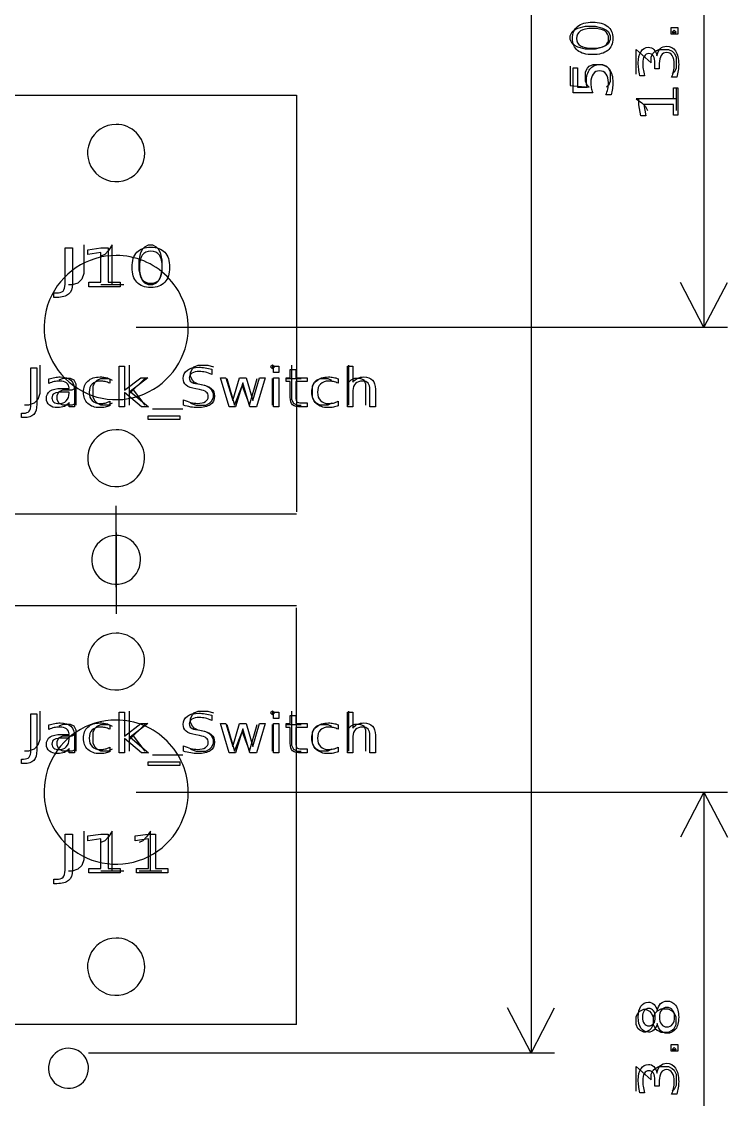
# Model space of a CAD drawing. Header units: millimetres. Extents: x 178 to 210, y 60 to 176.
# Drawn here: x 192.64 to 210.26, y 83.43 to 110.35 of the extents above; entities that cross this region are included whole.
import ezdxf

# ---------------------------------------------------------------- set-up
doc = ezdxf.new("R2010")
doc.units = ezdxf.units.MM
doc.layers.get('0').update_dxf_attribs({"linetype": 'CONTINUOUS'})

msp = doc.modelspace()

# ---------------------------------------------------------------- linework, layer by layer
at = {"color": 7}
for points in [[(205.359, 135.3907), (205.359, 84.5907)], [(209.677, 116.5072), (209.677, 102.7072)], [(208.8866, 110.0834), (208.9342, 110.131), (208.9818, 110.0834), (208.9342, 110.0358), (208.8866, 110.0834), (208.9818, 110.0834)], [(207.9818, 109.0358), (207.9818, 109.6548), (208.3628, 109.3215), (208.3628, 109.4643), (208.4104, 109.5596), (208.458, 109.6072), (208.5532, 109.6548), (208.7913, 109.6548), (208.8866, 109.6072), (208.9342, 109.5596), (208.9818, 109.4643), (208.9818, 109.1786), (208.9342, 109.0834), (208.8866, 109.0358)], [(208.56165, 109.30147), (208.56165, 109.16474), (208.45358, 109.16474), (208.45358, 109.30776)], [(208.503038, 109.49246), (208.50293, 109.49246)], [(206.3378, 109.2328), (206.3378, 108.7566), (206.814, 108.709), (206.7664, 108.7566), (206.7188, 108.8519), (206.7188, 109.09), (206.7664, 109.1852), (206.814, 109.2328), (206.9092, 109.2804), (207.1473, 109.2804), (207.2426, 109.2328), (207.2902, 109.1852), (207.3378, 109.09), (207.3378, 108.8519), (207.2902, 108.7566), (207.2426, 108.709)], [(206.411018, 108.56721), (206.411018, 109.19036), (206.521692, 109.19036), (206.521692, 108.71259), (206.759967, 108.71259)], [(208.19642, 108.99741), (208.079239, 108.99741)], [(208.99773, 108.96201), (208.87078, 108.96201)], [(190.5, 108.5072), (199.5, 108.5072)], [(199.5, 108.5072), (199.5, 98.1072)], [(206.899374, 108.56721), (206.411018, 108.56721)], [(207.3603, 108.5177), (207.22814, 108.5177)], [(208.9818, 108.7024), (208.9818, 108.131)], [(208.9818, 108.4167), (207.9818, 108.4167), (208.1247, 108.3215), (208.2199, 108.2262), (208.2675, 108.131)], [(194.1905, 104.7724), (194.1905, 104.0581), (194.1429, 103.9152), (194.0476, 103.82), (193.9048, 103.7724), (193.8095, 103.7724)], [(194.9048, 103.7724), (194.9048, 104.7724), (194.8095, 104.6295), (194.7143, 104.5343), (194.619, 104.4867)], [(193.72422, 103.79492), (193.72428, 104.69918)], [(193.72428, 104.69918), (193.90783, 104.69918), (193.90783, 103.79491)], [(195.1905, 103.7724), (194.619, 103.7724)], [(209.677, 102.7072), (209.0906, 103.8337)], [(209.677, 102.7072), (210.2634, 103.8337)], [(193.51529, 103.46031), (193.44529, 103.46031), (193.44529, 103.57099), (193.50249, 103.57099)], [(210.2634, 102.7072), (195.5, 102.7072)], [(193.0952, 101.7724), (193.0952, 101.0581), (193.0476, 100.9152), (192.9524, 100.82), (192.8095, 100.7724), (192.7143, 100.7724)], [(195.3333, 100.7724), (195.3333, 101.7724)], [(196.8571, 100.82), (197, 100.7724), (197.2381, 100.7724), (197.3333, 100.82), (197.381, 100.8676), (197.4286, 100.9629), (197.4286, 101.0581), (197.381, 101.1533), (197.3333, 101.201), (197.2381, 101.2486), (197.0476, 101.2962), (196.9524, 101.3438), (196.9048, 101.3914), (196.8571, 101.4867), (196.8571, 101.5819), (196.9048, 101.6771), (196.9524, 101.7248), (197.0476, 101.7724), (197.2857, 101.7724), (197.4286, 101.7248)], [(198.9048, 101.7724), (198.8571, 101.7248), (198.9048, 101.6771), (198.9524, 101.7248), (198.9048, 101.7724), (198.9048, 101.6771)], [(199.381, 101.7724), (199.381, 100.9152), (199.4286, 100.82), (199.5238, 100.7724), (199.619, 100.7724)], [(200.8095, 100.7724), (200.8095, 101.7724)], [(192.86864, 101.69918), (193.01857, 101.69918), (193.01857, 100.79491)], [(192.86866, 100.79492), (192.86864, 101.69918)], [(197.38894, 101.6673), (197.38894, 101.53905)], [(199.34705, 100.9674), (199.34705, 101.36322), (199.24684, 101.36322), (199.24684, 101.45632), (199.34705, 101.45632), (199.34705, 101.66335), (199.48431, 101.66342)], [(199.48431, 101.66342), (199.48431, 101.45639), (199.76563, 101.45639), (199.76563, 101.36329), (199.48431, 101.36329), (199.48431, 100.96747)], [(200.91319, 101.13931), (200.91319, 100.72721), (200.77588, 100.72721), (200.77588, 101.74021), (200.91319, 101.74021), (200.91319, 101.34308)], [(193.31992, 101.31255), (193.31992, 101.42323)], [(194, 100.7724), (194, 101.2962), (193.9524, 101.3914), (193.8571, 101.439), (193.6667, 101.439), (193.5714, 101.3914)], [(194.9048, 100.82), (194.8095, 100.7724), (194.619, 100.7724), (194.5238, 100.82), (194.4762, 100.8676), (194.4286, 100.9629), (194.4286, 101.2486), (194.4762, 101.3438), (194.5238, 101.3914), (194.619, 101.439), (194.8095, 101.439), (194.9048, 101.3914)], [(194.8408, 101.42838), (194.8408, 101.3164)], [(195.7143, 101.439), (195.3333, 101.0581)], [(197.03783, 101.29946), (197.12843, 101.28316)], [(197.7619, 101.439), (197.9524, 100.7724), (198.1429, 101.2486), (198.3333, 100.7724), (198.5238, 101.439)], [(198.9048, 100.7724), (198.9048, 101.439)], [(199.2381, 101.439), (199.619, 101.439)], [(200.381, 100.82), (200.2857, 100.7724), (200.0952, 100.7724), (200, 100.82), (199.9524, 100.8676), (199.9048, 100.9629), (199.9048, 101.2486), (199.9524, 101.3438), (200, 101.3914), (200.0952, 101.439), (200.2857, 101.439), (200.381, 101.3914)], [(200.5435, 101.4284), (200.5435, 101.31642)], [(201.2381, 100.7724), (201.2381, 101.2962), (201.1905, 101.3914), (201.0952, 101.439), (200.9524, 101.439), (200.8571, 101.3914), (200.8095, 101.3438)], [(194, 100.82), (193.9048, 100.7724), (193.6667, 100.7724), (193.5714, 100.82), (193.5238, 100.9152), (193.5238, 101.0105), (193.5714, 101.1057), (193.6667, 101.1533), (193.9048, 101.1533), (194, 101.201)], [(193.6331, 101.18754), (193.8246, 101.18754), (193.8246, 101.19924)], [(193.82466, 101.06704), (193.82466, 101.09374), (193.68883, 101.09373)], [(193.96123, 101.14323), (193.96123, 100.7272), (193.82466, 100.7272), (193.82466, 100.83788)], [(193.96125, 101.14334), (193.96123, 101.14323)], [(195.4286, 101.1533), (195.7143, 100.7724)], [(197.08468, 101.15816), (196.99338, 101.17376)], [(201.47206, 101.16733), (201.47206, 100.7272), (201.33548, 100.7272), (201.33548, 101.16339)], [(194.8408, 100.8659), (194.8408, 100.75523)], [(195.9048, 100.6771), (196.6667, 100.6771)], [(196.68015, 100.77008), (196.68015, 100.90549)], [(199.62537, 100.82749), (199.76566, 100.82749), (199.76566, 100.7272), (199.62537, 100.7272)], [(200.5435, 100.86592), (200.5435, 100.75525)], [(192.69797, 100.46031), (192.64077, 100.46031), (192.64077, 100.57099), (192.68757, 100.57099)], [(195, 96.2272), (195, 98.2572)], [(190.5, 98.0572), (199.5, 98.0572)], [(195, 97.5872), (195, 95.5572)], [(199.5, 95.7572), (190.5, 95.7572)], [(199.5, 85.3072), (199.5, 95.7072)], [(193.0952, 93.1324), (193.0952, 92.4181), (193.0476, 92.2752), (192.9524, 92.18), (192.8095, 92.1324), (192.7143, 92.1324)], [(192.86864, 93.05918), (193.01857, 93.05918), (193.01857, 92.15491)], [(192.86866, 92.15492), (192.86864, 93.05918)], [(195.3333, 92.1324), (195.3333, 93.1324)], [(196.8571, 92.18), (197, 92.1324), (197.2381, 92.1324), (197.3333, 92.18), (197.381, 92.2276), (197.4286, 92.3229), (197.4286, 92.4181), (197.381, 92.5133), (197.3333, 92.561), (197.2381, 92.6086), (197.0476, 92.6562), (196.9524, 92.7038), (196.9048, 92.7514), (196.8571, 92.8467), (196.8571, 92.9419), (196.9048, 93.0371), (196.9524, 93.0848), (197.0476, 93.1324), (197.2857, 93.1324), (197.4286, 93.0848)], [(197.38894, 93.0273), (197.38894, 92.89905)], [(197.38897, 93.02711), (197.38894, 93.0273)], [(198.9048, 93.1324), (198.8571, 93.0848), (198.9048, 93.0371), (198.9524, 93.0848), (198.9048, 93.1324), (198.9048, 93.0371)], [(199.34705, 92.3274), (199.34705, 92.72322), (199.24684, 92.72322), (199.24684, 92.81632), (199.34705, 92.81632), (199.34705, 93.02335), (199.48431, 93.02342)], [(199.381, 93.1324), (199.381, 92.2752), (199.4286, 92.18), (199.5238, 92.1324), (199.619, 92.1324)], [(199.48431, 93.02342), (199.48431, 92.81639), (199.76563, 92.81639), (199.76563, 92.72329), (199.48431, 92.72329), (199.48431, 92.32747)], [(200.91319, 92.49931), (200.91319, 92.08721), (200.77588, 92.08721), (200.77588, 93.10021), (200.91319, 93.10021), (200.91319, 92.70308)], [(200.8095, 92.1324), (200.8095, 93.1324)], [(193.31992, 92.67254), (193.31992, 92.78322)], [(194, 92.1324), (194, 92.6562), (193.9524, 92.7514), (193.8571, 92.799), (193.6667, 92.799), (193.5714, 92.7514)], [(194.9048, 92.18), (194.8095, 92.1324), (194.619, 92.1324), (194.5238, 92.18), (194.4762, 92.2276), (194.4286, 92.3229), (194.4286, 92.6086), (194.4762, 92.7038), (194.5238, 92.7514), (194.619, 92.799), (194.8095, 92.799), (194.9048, 92.7514)], [(194.8408, 92.78838), (194.8408, 92.6764)], [(195.7143, 92.799), (195.3333, 92.4181)], [(197.03783, 92.65946), (197.12843, 92.64316)], [(197.7619, 92.799), (197.9524, 92.1324), (198.1429, 92.6086), (198.3333, 92.1324), (198.5238, 92.799)], [(198.9048, 92.1324), (198.9048, 92.799)], [(199.2381, 92.799), (199.619, 92.799)], [(200.381, 92.18), (200.2857, 92.1324), (200.0952, 92.1324), (200, 92.18), (199.9524, 92.2276), (199.9048, 92.3229), (199.9048, 92.6086), (199.9524, 92.7038), (200, 92.7514), (200.0952, 92.799), (200.2857, 92.799), (200.381, 92.7514)], [(200.5435, 92.7884), (200.5435, 92.67642)], [(201.2381, 92.1324), (201.2381, 92.6562), (201.1905, 92.7514), (201.0952, 92.799), (200.9524, 92.799), (200.8571, 92.7514), (200.8095, 92.7038)], [(194, 92.18), (193.9048, 92.1324), (193.6667, 92.1324), (193.5714, 92.18), (193.5238, 92.2752), (193.5238, 92.3705), (193.5714, 92.4657), (193.6667, 92.5133), (193.9048, 92.5133), (194, 92.561)], [(193.6331, 92.54754), (193.8246, 92.54754), (193.8246, 92.55924)], [(193.82466, 92.42704), (193.82466, 92.45374), (193.68883, 92.45373)], [(193.96123, 92.50323), (193.96123, 92.0872), (193.82466, 92.0872), (193.82466, 92.19788)], [(193.96125, 92.50333), (193.96123, 92.50323)], [(195.4286, 92.5133), (195.7143, 92.1324)], [(197.08468, 92.51807), (196.99338, 92.53367)], [(201.47206, 92.52733), (201.47206, 92.0872), (201.33548, 92.0872), (201.33548, 92.52339)], [(194.8408, 92.2259), (194.8408, 92.11523)], [(196.68015, 92.13008), (196.68015, 92.26549)], [(199.62537, 92.18749), (199.76566, 92.18749), (199.76566, 92.0872), (199.62537, 92.0872)], [(200.5435, 92.22592), (200.5435, 92.11525)], [(192.69797, 91.82031), (192.64077, 91.82031), (192.64077, 91.93099), (192.68757, 91.93099)], [(195.9048, 92.0371), (196.6667, 92.0371)], [(195.5, 91.1072), (210.2634, 91.1072)], [(209.677, 91.1072), (209.0906, 89.9807)], [(209.677, 91.1072), (209.677, 77.3072)], [(209.677, 91.1072), (210.2634, 89.9807)], [(193.72422, 89.15492), (193.72428, 90.05918)], [(193.72428, 90.05918), (193.90783, 90.05918), (193.90783, 89.15491)], [(194.1905, 90.1324), (194.1905, 89.4181), (194.1429, 89.2752), (194.0476, 89.18), (193.9048, 89.1324), (193.8095, 89.1324)], [(194.9048, 89.1324), (194.9048, 90.1324), (194.8095, 89.9895), (194.7143, 89.8943), (194.619, 89.8467)], [(195.8571, 89.1324), (195.8571, 90.1324), (195.7619, 89.9895), (195.6667, 89.8943), (195.5714, 89.8467)], [(195.1905, 89.1324), (194.619, 89.1324)], [(196.1429, 89.1324), (195.5714, 89.1324)], [(193.51529, 88.82031), (193.44529, 88.82031), (193.44529, 88.93099), (193.50249, 88.93099)], [(205.359, 84.5907), (204.7726, 85.7172)], [(205.359, 84.5907), (205.9454, 85.7172)], [(208.4104, 85.3024), (208.3628, 85.2072), (208.3152, 85.1596), (208.2199, 85.112), (208.1723, 85.112), (208.0771, 85.1596), (208.0294, 85.2072), (207.9818, 85.3024), (207.9818, 85.4929), (208.0294, 85.5882), (208.0771, 85.6358), (208.1723, 85.6834), (208.2199, 85.6834), (208.3152, 85.6358), (208.3628, 85.5882), (208.4104, 85.4929), (208.4104, 85.3024), (208.458, 85.2072), (208.5056, 85.1596), (208.6009, 85.112), (208.7913, 85.112), (208.8866, 85.1596), (208.9342, 85.2072), (208.9818, 85.3024), (208.9818, 85.4929), (208.9342, 85.5882), (208.8866, 85.6358), (208.7913, 85.6834), (208.6009, 85.6834), (208.5056, 85.6358), (208.458, 85.5882), (208.4104, 85.4929)], [(208.50943, 85.32764), (208.50943, 85.32776)], [(199.5, 85.3072), (190.5, 85.3072)], [(205.9454, 84.5907), (194.31, 84.5907)], [(208.8866, 84.6834), (208.9342, 84.731), (208.9818, 84.6834), (208.9342, 84.6358), (208.8866, 84.6834), (208.9818, 84.6834)], [(207.9818, 83.6358), (207.9818, 84.2548), (208.3628, 83.9215), (208.3628, 84.0643), (208.4104, 84.1596), (208.458, 84.2072), (208.5532, 84.2548), (208.7913, 84.2548), (208.8866, 84.2072), (208.9342, 84.1596), (208.9818, 84.0643), (208.9818, 83.7786), (208.9342, 83.6834), (208.8866, 83.6358)], [(208.50315, 84.09246), (208.50293, 84.09246)], [(208.56165, 83.90147), (208.56165, 83.76474), (208.45358, 83.76474), (208.45358, 83.90776)], [(208.19642, 83.59741), (208.07924, 83.59741)], [(208.99773, 83.56201), (208.87078, 83.56201)]]:
    msp.add_lwpolyline(points, dxfattribs=at)
for points in [[(206.3378, 109.8995), (206.3378, 109.9947), (206.3854, 110.09), (206.4331, 110.1376), (206.5283, 110.1852), (206.7188, 110.2328), (206.9569, 110.2328), (207.1473, 110.1852), (207.2426, 110.1376), (207.2902, 110.09), (207.3378, 109.9947), (207.3378, 109.8995), (207.2902, 109.8042), (207.2426, 109.7566), (207.1473, 109.709), (206.9569, 109.6614), (206.7188, 109.6614), (206.5283, 109.709), (206.4331, 109.7566), (206.3854, 109.8042)], [(208.86164, 110.03546), (208.86164, 110.20127), (209.027, 110.20127), (209.027, 110.03546)], [(206.393444, 109.92902)], [(206.497608, 109.92902)], [(208.91633, 108.01514), (208.91633, 108.27446), (208.17481, 108.27446), (208.22171, 107.99235), (208.101924, 107.99235), (208.055054, 108.27289), (208.055054, 108.43162), (208.916363, 108.43162), (208.916363, 108.69094), (209.027, 108.69094), (209.027, 108.01514)], [(195, 107.7822)], [(195.8095, 104.7724), (195.9048, 104.7724), (196, 104.7248), (196.0476, 104.6771), (196.0952, 104.5819), (196.1429, 104.3914), (196.1429, 104.1533), (196.0952, 103.9629), (196.0476, 103.8676), (196, 103.82), (195.9048, 103.7724), (195.8095, 103.7724), (195.7143, 103.82), (195.6667, 103.8676), (195.619, 103.9629), (195.5714, 104.1533), (195.5714, 104.3914), (195.619, 104.5819), (195.6667, 104.6771), (195.7143, 104.7248)], [(195.86592, 104.71676)], [(194.32125, 103.83788), (194.6211, 103.83788), (194.6211, 104.57939), (194.2949, 104.53249), (194.2949, 104.65228), (194.61928, 104.69918), (194.80283, 104.69918), (194.80283, 103.83788), (195.10268, 103.83788), (195.10268, 103.7272), (194.32125, 103.7272)], [(195, 104.5072)], [(195.86592, 104.6126)], [(195.07312, 101.74022), (195.21044, 101.74022), (195.21044, 101.14192), (195.61793, 101.45637), (195.79236, 101.45637), (195.35147, 101.11523), (195.81092, 100.72722), (195.63278, 100.72722), (195.21044, 101.08333), (195.21044, 100.7272), (195.07312, 100.7272)], [(197.38897, 101.6672)], [(198.92688, 101.74022), (199.06346, 101.74022), (199.06346, 101.58853), (198.92688, 101.58853)], [(194.8408, 101.42834)], [(197.60419, 101.45637), (197.74077, 101.45637), (197.91149, 100.88737), (198.08146, 101.45637), (198.24253, 101.45637), (198.41325, 100.88737), (198.58322, 101.45637), (198.7198, 101.45637), (198.50232, 100.72722), (198.34125, 100.72722), (198.16237, 101.32486), (197.98274, 100.72722), (197.82167, 100.72722)], [(198.92688, 101.45637), (199.06346, 101.45637), (199.06346, 100.7272), (198.92688, 100.7272)], [(200.5435, 101.42836)], [(201.47213, 101.16737)], [(196.59028, 100.50587), (196.59028, 100.41277), (195.80053, 100.41277), (195.80053, 100.50587)], [(195, 100.1572)], [(195, 97.5172)], [(195, 97.5172)], [(195, 95.0772)], [(195, 92.9072)], [(195.07312, 93.10022), (195.21044, 93.10022), (195.21044, 92.50193), (195.61793, 92.81637), (195.79236, 92.81637), (195.35147, 92.47523), (195.81092, 92.08722), (195.63278, 92.08722), (195.21044, 92.44333), (195.21044, 92.0872), (195.07312, 92.0872)], [(198.92688, 93.10022), (199.06346, 93.10022), (199.06346, 92.94853), (198.92688, 92.94853)], [(194.8408, 92.78834)], [(197.60419, 92.81637), (197.74077, 92.81637), (197.91149, 92.24737), (198.08146, 92.81637), (198.24253, 92.81637), (198.41325, 92.24737), (198.58322, 92.81637), (198.7198, 92.81637), (198.50232, 92.08722), (198.34125, 92.08722), (198.16237, 92.68486), (197.98274, 92.08722), (197.82167, 92.08722)], [(198.92688, 92.81637), (199.06346, 92.81637), (199.06346, 92.0872), (198.92688, 92.0872)], [(200.5435, 92.78836)], [(201.47213, 92.52737)], [(196.59028, 91.86587), (196.59028, 91.77277), (195.80053, 91.77277), (195.80053, 91.86587)], [(194.32125, 89.19788), (194.6211, 89.19788), (194.6211, 89.93939), (194.2949, 89.89249), (194.2949, 90.01228), (194.61928, 90.05918), (194.80283, 90.05918), (194.80283, 89.19788), (195.10268, 89.19788), (195.10268, 89.0872), (194.32125, 89.0872)], [(195.5052, 89.19788), (195.80505, 89.19788), (195.80505, 89.93939), (195.47885, 89.89249), (195.47885, 90.01228), (195.80323, 90.05918), (195.98677, 90.05918), (195.98677, 89.19788), (196.28662, 89.19788), (196.28662, 89.0872), (195.5052, 89.0872)], [(195, 87.4622)], [(208.56543, 85.48649)], [(208.30175, 85.26956)], [(208.86164, 84.63546), (208.86164, 84.80127), (209.027, 84.80127), (209.027, 84.63546)], [(193.81, 84.7097)]]:
    msp.add_lwpolyline(points, close=True, dxfattribs=at)
for points in [[(206.393444, 109.92902), (206.393444, 110.060513), (206.436629, 110.160837), (206.522998, 110.22999)], [(206.597866, 110.11369), (206.531027, 110.072823), (206.497608, 110.011267), (206.497608, 109.92902)], [(206.522998, 110.22999), (206.608933, 110.299663), (206.73393, 110.3345), (206.897989, 110.3345)], [(206.897989, 110.17579), (206.764312, 110.17579), (206.664271, 110.15509), (206.597866, 110.11369)], [(206.897989, 110.3345), (207.061612, 110.3345), (207.186611, 110.299663), (207.272984, 110.22999)], [(207.198114, 110.11369), (207.131274, 110.15509), (207.031232, 110.17579), (206.897989, 110.17579)], [(207.297714, 109.92902), (207.297714, 110.011267), (207.264514, 110.072823), (207.198114, 110.11369)], [(207.272984, 110.22999), (207.358917, 110.160837), (207.401884, 110.060513), (207.401884, 109.92902)], [(206.522998, 109.62727), (206.436629, 109.696943), (206.393444, 109.797527), (206.393444, 109.92902)], [(206.497608, 109.92902), (206.497608, 109.847293), (206.531027, 109.78574), (206.597866, 109.74436)], [(207.198114, 109.74436), (207.264514, 109.78576), (207.297714, 109.847313), (207.297714, 109.92902)], [(207.401884, 109.92902), (207.401884, 109.797527), (207.358917, 109.696943), (207.272984, 109.62727)], [(206.897989, 109.52354), (206.73393, 109.52354), (206.608933, 109.558117), (206.522998, 109.62727)], [(206.597866, 109.74436), (206.664273, 109.703493), (206.764314, 109.68306), (206.897989, 109.68306)], [(206.897989, 109.68306), (207.031232, 109.68306), (207.131274, 109.703493), (207.198114, 109.74436)], [(207.272984, 109.62727), (207.186611, 109.558117), (207.061612, 109.52354), (206.897989, 109.52354)], [(208.037569, 109.31567), (208.037569, 109.436157), (208.060356, 109.5315), (208.105929, 109.6017)], [(208.105929, 109.6017), (208.151069, 109.6719), (208.212265, 109.707), (208.289518, 109.707)], [(208.289518, 109.707), (208.343318, 109.707), (208.388891, 109.6884), (208.426238, 109.6512)], [(208.426238, 109.6512), (208.463105, 109.614), (208.488705, 109.561087), (208.503038, 109.49246)], [(208.50293, 109.49246), (208.516397, 109.568427), (208.544397, 109.627627), (208.58693, 109.67006)], [(208.58693, 109.67006), (208.629463, 109.712993), (208.68198, 109.73446), (208.74448, 109.73446)], [(208.74456, 109.57653), (208.687293, 109.57653), (208.64259, 109.552163), (208.61045, 109.50343)], [(208.74448, 109.73446), (208.840393, 109.73446), (208.91461, 109.694647), (208.96713, 109.61502)], [(208.88648, 109.49793), (208.853947, 109.55033), (208.80664, 109.57653), (208.74456, 109.57653)], [(208.96713, 109.61502), (209.019663, 109.535393), (209.04593, 109.422237), (209.04593, 109.27555)], [(208.047989, 109.16636), (208.041042, 109.219293), (208.037569, 109.269063), (208.037569, 109.31567)], [(208.18862, 109.48462), (208.161687, 109.442153), (208.14822, 109.38112), (208.14822, 109.30152)], [(208.14822, 109.30152), (208.14822, 109.258053), (208.15212, 109.21143), (208.15992, 109.16165)], [(208.3032, 109.54902), (208.253267, 109.54902), (208.215073, 109.527553), (208.18862, 109.48462)], [(208.41518, 109.48692), (208.389113, 109.52832), (208.351787, 109.54902), (208.3032, 109.54902)], [(208.45358, 109.30776), (208.45358, 109.385813), (208.44078, 109.445533), (208.41518, 109.48692)], [(208.61045, 109.50343), (208.577917, 109.45523), (208.56165, 109.38791), (208.56165, 109.30147)], [(208.93528, 109.27084), (208.93528, 109.370373), (208.919013, 109.44607), (208.88648, 109.49793)], [(206.740447, 108.85089), (206.740447, 108.981857), (206.770177, 109.085583), (206.829637, 109.16207)], [(206.829637, 109.16207), (206.889097, 109.238557), (206.969608, 109.2768), (207.07117, 109.2768)], [(206.910434, 109.0387), (206.870941, 108.985767), (206.851194, 108.913993), (206.851194, 108.82338)], [(207.07124, 109.1181), (207.003531, 109.1181), (206.949929, 109.091633), (206.910434, 109.0387)], [(207.07117, 109.2768), (207.175763, 109.2768), (207.25714, 109.23751), (207.3153, 109.15893)], [(207.23204, 109.0387), (207.192573, 109.091633), (207.138973, 109.1181), (207.07124, 109.1181)], [(207.29124, 108.82338), (207.29124, 108.914013), (207.271507, 108.985787), (207.23204, 109.0387)], [(207.3153, 109.15893), (207.373033, 109.080343), (207.4019, 108.969543), (207.4019, 108.82653)], [(208.079239, 108.99741), (208.065352, 109.057677), (208.054936, 109.113993), (208.047989, 109.16636)], [(208.15992, 109.16165), (208.16772, 109.111917), (208.179887, 109.05717), (208.19642, 108.99741)], [(208.87078, 108.96201), (208.892047, 109.00601), (208.908113, 109.054207), (208.91898, 109.1066)], [(208.91898, 109.1066), (208.929847, 109.159), (208.93528, 109.213747), (208.93528, 109.27084)], [(209.03353, 109.1231), (209.02573, 109.071233), (209.013797, 109.017537), (208.99773, 108.96201)], [(209.04593, 109.27555), (209.04593, 109.226283), (209.041797, 109.175467), (209.03353, 109.1231)], [(206.745647, 108.78169), (206.74218, 108.804757), (206.740447, 108.827823), (206.740447, 108.85089)], [(206.759967, 108.71259), (206.753434, 108.735657), (206.74866, 108.75869), (206.745647, 108.78169)], [(206.851194, 108.82338), (206.851194, 108.78098), (206.855101, 108.738547), (206.862914, 108.69608)], [(207.27564, 108.66386), (207.28604, 108.714127), (207.29124, 108.7673), (207.29124, 108.82338)], [(207.4019, 108.82653), (207.4019, 108.777263), (207.398433, 108.72697), (207.3915, 108.67565)], [(206.862914, 108.69608), (206.870727, 108.654147), (206.882881, 108.61119), (206.899374, 108.56721)], [(207.22814, 108.5177), (207.249407, 108.564833), (207.26524, 108.613553), (207.27564, 108.66386)], [(207.3915, 108.67565), (207.384567, 108.62485), (207.374167, 108.5722), (207.3603, 108.5177)], [(195, 107.7822), (194.710809, 107.7822), (194.450095, 107.607996), (194.339426, 107.340819)], [(195.505581, 107.572781), (195.371493, 107.70687), (195.18963, 107.7822), (195, 107.7822)], [(195.715, 107.0672), (195.715, 107.25683), (195.63967, 107.438693), (195.505581, 107.572781)], [(194.339426, 107.340819), (194.228758, 107.073641), (194.28993, 106.766107), (194.494419, 106.561619)], [(195.273619, 106.406626), (195.540796, 106.517295), (195.715, 106.778009), (195.715, 107.0672)], [(194.494419, 106.561619), (194.698907, 106.35713), (195.006441, 106.295958), (195.273619, 106.406626)], [(195.51701, 104.58721), (195.597577, 104.673577), (195.71388, 104.71676), (195.86592, 104.71676)], [(195.86592, 104.71676), (196.017967, 104.71676), (196.13397, 104.673577), (196.21393, 104.58721)], [(195, 104.5072), (194.271968, 104.5072), (193.615623, 104.068644), (193.337017, 103.39603)], [(196.272792, 103.979992), (195.935227, 104.317558), (195.47739, 104.5072), (195, 104.5072)], [(195.39707, 104.21222), (195.39707, 104.376273), (195.43705, 104.50127), (195.51701, 104.58721)], [(195.6524, 104.51234), (195.605133, 104.44594), (195.5815, 104.3459), (195.5815, 104.21222)], [(195.86592, 104.6126), (195.771427, 104.6126), (195.700253, 104.57918), (195.6524, 104.51234)], [(196.07945, 104.51234), (196.032183, 104.57918), (195.961007, 104.6126), (195.86592, 104.6126)], [(196.15125, 104.21222), (196.15125, 104.345893), (196.127317, 104.445933), (196.07945, 104.51234)], [(196.21393, 104.58721), (196.294497, 104.50127), (196.33478, 104.376273), (196.33478, 104.21222)], [(195.51701, 103.83722), (195.43705, 103.923593), (195.39707, 104.048593), (195.39707, 104.21222)], [(195.5815, 104.21222), (195.5815, 104.078973), (195.605133, 103.97893), (195.6524, 103.91209)], [(196.07945, 103.91209), (196.127317, 103.97893), (196.15125, 104.078973), (196.15125, 104.21222)], [(196.33478, 104.21222), (196.33478, 104.048593), (196.294497, 103.923593), (196.21393, 103.83722)], [(195.6524, 103.91209), (195.700267, 103.84569), (195.77144, 103.81249), (195.86592, 103.81249)], [(195.86592, 103.81249), (195.961027, 103.81249), (196.032203, 103.84569), (196.07945, 103.91209)], [(196.8, 102.7072), (196.8, 103.18459), (196.610358, 103.642427), (196.272792, 103.979992)], [(193.67422, 103.61979), (193.707553, 103.652323), (193.72422, 103.7107), (193.72422, 103.79492)], [(193.90783, 103.79491), (193.90783, 103.677723), (193.87663, 103.592657), (193.81423, 103.53971)], [(195.86592, 103.70832), (195.71388, 103.70832), (195.597577, 103.751287), (195.51701, 103.83722)], [(196.21393, 103.83722), (196.13397, 103.751287), (196.017967, 103.70832), (195.86592, 103.70832)], [(193.337017, 103.39603), (193.058411, 102.723416), (193.212411, 101.949204), (193.727208, 101.434408)], [(193.50249, 103.57099), (193.583663, 103.57099), (193.640907, 103.587257), (193.67422, 103.61979)], [(193.81423, 103.53971), (193.75243, 103.486777), (193.652783, 103.46031), (193.51529, 103.46031)], [(195.68883, 101.044217), (196.361444, 101.322823), (196.8, 101.979168), (196.8, 102.7072)], [(196.67567, 101.43938), (196.67567, 101.52532), (196.71006, 101.593027), (196.77884, 101.6425)], [(196.77884, 101.6425), (196.84812, 101.691967), (196.943377, 101.7167), (197.06461, 101.7167)], [(196.89238, 101.56835), (196.848313, 101.54055), (196.82628, 101.501053), (196.82628, 101.44986)], [(197.08165, 101.61005), (197.000003, 101.61005), (196.936913, 101.59615), (196.89238, 101.56835)], [(197.06461, 101.7167), (197.116543, 101.7167), (197.16949, 101.712567), (197.22345, 101.7043)], [(197.22787, 101.59245), (197.177403, 101.604183), (197.128663, 101.61005), (197.08165, 101.61005)], [(197.22345, 101.7043), (197.277383, 101.696033), (197.332557, 101.683667), (197.38897, 101.6672)], [(197.38894, 101.53905), (197.332007, 101.562917), (197.278317, 101.580717), (197.22787, 101.59245)], [(193.31992, 101.42323), (193.36992, 101.440163), (193.418413, 101.452763), (193.4654, 101.46103)], [(193.44981, 101.35745), (193.40481, 101.34745), (193.361513, 101.332483), (193.31992, 101.31255)], [(193.58861, 101.37245), (193.541143, 101.37245), (193.494877, 101.36745), (193.44981, 101.35745)], [(193.4654, 101.46103), (193.5124, 101.469697), (193.55817, 101.47403), (193.60271, 101.47403)], [(193.7623, 101.32685), (193.721233, 101.35725), (193.663337, 101.37245), (193.58861, 101.37245)], [(193.60271, 101.47403), (193.722957, 101.47403), (193.81277, 101.446697), (193.87215, 101.39203)], [(193.727208, 101.434408), (194.242004, 100.919611), (195.016216, 100.765611), (195.68883, 101.044217)], [(193.8246, 101.19924), (193.8246, 101.254373), (193.803833, 101.29691), (193.7623, 101.32685)], [(193.87215, 101.39203), (193.93155, 101.337363), (193.96125, 101.254467), (193.96125, 101.14334)], [(194.18316, 101.09113), (194.18316, 101.210057), (194.220273, 101.30359), (194.2945, 101.37173)], [(194.2945, 101.37173), (194.36922, 101.43987), (194.471403, 101.47394), (194.60105, 101.47394)], [(194.40064, 101.2982), (194.35164, 101.249133), (194.32714, 101.180123), (194.32714, 101.09117)], [(194.60699, 101.3724), (194.518417, 101.3724), (194.449633, 101.347667), (194.40064, 101.2982)], [(194.60105, 101.47394), (194.643117, 101.47394), (194.684187, 101.47004), (194.72426, 101.46224)], [(194.72426, 101.3581), (194.68566, 101.367633), (194.64657, 101.3724), (194.60699, 101.3724)], [(194.72426, 101.46224), (194.764327, 101.45484), (194.803173, 101.44354), (194.8408, 101.42834)], [(194.8408, 101.3164), (194.8022, 101.335067), (194.763353, 101.348967), (194.72426, 101.3581)], [(196.75067, 101.26556), (196.70067, 101.307227), (196.67567, 101.365167), (196.67567, 101.43938)], [(196.99338, 101.17376), (196.881547, 101.193293), (196.800643, 101.223893), (196.75067, 101.26556)], [(196.82628, 101.44986), (196.82628, 101.406927), (196.84088, 101.37436), (196.87008, 101.35216)], [(196.87008, 101.35216), (196.899747, 101.330427), (196.955663, 101.31286), (197.03783, 101.29946)], [(197.12843, 101.28316), (197.240263, 101.264493), (197.322653, 101.231493), (197.3756, 101.18416)], [(199.88587, 101.09115), (199.88587, 101.210077), (199.922983, 101.30361), (199.99721, 101.37175)], [(199.99721, 101.37175), (200.07193, 101.43989), (200.174113, 101.47396), (200.30376, 101.47396)], [(200.10335, 101.29822), (200.05435, 101.249153), (200.02985, 101.180143), (200.02985, 101.09119)], [(200.3097, 101.37242), (200.22112, 101.37242), (200.152337, 101.347687), (200.10335, 101.29822)], [(200.30376, 101.47396), (200.345827, 101.47396), (200.386897, 101.47006), (200.42697, 101.46226)], [(200.42697, 101.35812), (200.38837, 101.367653), (200.34928, 101.37242), (200.3097, 101.37242)], [(200.42697, 101.46226), (200.467037, 101.45486), (200.50588, 101.44356), (200.5435, 101.42836)], [(200.5435, 101.31642), (200.5049, 101.335087), (200.466057, 101.348987), (200.42697, 101.35812)], [(200.91319, 101.34308), (200.945857, 101.38688), (200.984207, 101.419647), (201.02824, 101.44138)], [(200.97699, 101.30793), (200.934457, 101.26673), (200.91319, 101.210523), (200.91319, 101.13931)], [(201.15142, 101.36973), (201.077687, 101.36973), (201.019543, 101.34913), (200.97699, 101.30793)], [(201.02824, 101.44138), (201.072773, 101.463113), (201.12399, 101.47398), (201.18189, 101.47398)], [(201.28948, 101.31833), (201.258813, 101.352597), (201.212793, 101.36973), (201.15142, 101.36973)], [(201.18189, 101.47398), (201.27739, 101.47398), (201.349637, 101.447947), (201.39863, 101.39588)], [(201.33548, 101.16339), (201.33548, 101.232397), (201.320147, 101.284043), (201.28948, 101.31833)], [(201.39863, 101.39588), (201.44763, 101.344213), (201.47213, 101.268043), (201.47213, 101.16737)], [(193.25903, 100.9395), (193.25903, 101.021527), (193.290197, 101.083373), (193.35253, 101.12504)], [(193.33403, 100.77088), (193.28403, 100.812947), (193.25903, 100.869153), (193.25903, 100.9395)], [(193.35253, 101.12504), (193.415397, 101.166707), (193.50892, 101.18754), (193.6331, 101.18754)], [(193.45947, 101.06053), (193.416937, 101.038397), (193.39567, 101.000637), (193.39567, 100.94725)], [(193.39567, 100.94725), (193.39567, 100.904717), (193.411503, 100.870863), (193.44317, 100.84569)], [(193.68883, 101.09373), (193.578477, 101.09373), (193.502023, 101.082663), (193.45947, 101.06053)], [(193.75566, 100.87889), (193.80166, 100.926223), (193.82466, 100.98894), (193.82466, 101.06704)], [(194.29376, 100.81184), (194.220027, 100.880853), (194.18316, 100.97395), (194.18316, 101.09113)], [(194.32714, 101.09117), (194.32714, 101.002197), (194.35164, 100.932973), (194.40064, 100.8835)], [(197.24872, 101.09756), (197.215587, 101.124493), (197.160907, 101.144693), (197.08468, 101.15816)], [(197.22942, 100.85929), (197.275953, 100.888823), (197.29922, 100.930923), (197.29922, 100.98559)], [(197.29922, 100.98559), (197.29922, 101.033323), (197.282387, 101.070647), (197.24872, 101.09756)], [(197.4558, 100.99536), (197.4558, 100.90118), (197.41968, 100.829787), (197.34744, 100.78118)], [(197.3756, 101.18416), (197.429067, 101.137293), (197.4558, 101.07436), (197.4558, 100.99536)], [(199.40715, 100.7786), (199.367083, 100.813333), (199.34705, 100.876267), (199.34705, 100.9674)], [(199.48431, 100.96747), (199.48431, 100.908003), (199.493477, 100.86981), (199.51181, 100.85289)], [(199.99647, 100.81186), (199.922737, 100.880873), (199.88587, 100.97397), (199.88587, 101.09115)], [(200.02985, 101.09119), (200.02985, 101.002217), (200.05435, 100.932993), (200.10335, 100.88352)], [(192.82786, 100.61979), (192.85506, 100.652323), (192.86866, 100.7107), (192.86866, 100.79492)], [(193.01857, 100.79491), (193.01857, 100.677723), (192.993103, 100.592657), (192.94217, 100.53971)], [(193.53741, 100.70838), (193.452297, 100.70838), (193.384503, 100.729213), (193.33403, 100.77088)], [(193.44317, 100.84569), (193.475303, 100.820957), (193.51885, 100.80859), (193.57381, 100.80859)], [(193.70812, 100.73958), (193.661587, 100.71878), (193.604683, 100.70838), (193.53741, 100.70838)], [(193.57381, 100.80859), (193.649517, 100.80859), (193.710133, 100.832023), (193.75566, 100.87889)], [(193.82466, 100.83788), (193.79346, 100.793613), (193.754613, 100.760847), (193.70812, 100.73958)], [(194.59214, 100.70833), (194.466947, 100.70833), (194.367487, 100.742833), (194.29376, 100.81184)], [(194.40064, 100.8835), (194.44964, 100.834433), (194.518423, 100.8099), (194.60699, 100.8099)], [(194.72204, 100.72003), (194.68144, 100.71223), (194.63814, 100.70833), (194.59214, 100.70833)], [(194.60699, 100.8099), (194.64659, 100.8099), (194.68568, 100.814467), (194.72426, 100.8236)], [(194.8408, 100.75523), (194.802667, 100.73963), (194.76308, 100.727897), (194.72204, 100.72003)], [(194.72426, 100.8236), (194.763327, 100.833133), (194.802173, 100.847233), (194.8408, 100.8659)], [(196.68015, 100.90549), (196.741017, 100.875557), (196.800647, 100.85299), (196.85904, 100.83779)], [(196.86349, 100.72388), (196.804623, 100.73428), (196.74351, 100.74968), (196.68015, 100.77008)], [(196.85904, 100.83779), (196.91744, 100.82259), (196.97484, 100.81499), (197.03124, 100.81499)], [(197.03124, 100.70828), (196.978773, 100.70828), (196.922857, 100.71348), (196.86349, 100.72388)], [(197.03124, 100.81499), (197.116847, 100.81499), (197.182907, 100.829757), (197.22942, 100.85929)], [(197.34744, 100.78118), (197.275687, 100.73258), (197.170287, 100.70828), (197.03124, 100.70828)], [(199.62537, 100.7272), (199.51997, 100.7272), (199.44723, 100.744333), (199.40715, 100.7786)], [(199.51181, 100.85289), (199.53061, 100.835957), (199.568463, 100.82749), (199.62537, 100.82749)], [(200.29485, 100.70835), (200.169657, 100.70835), (200.070197, 100.742853), (199.99647, 100.81186)], [(200.10335, 100.88352), (200.15235, 100.834453), (200.221133, 100.80992), (200.3097, 100.80992)], [(200.42474, 100.72005), (200.38414, 100.71225), (200.340843, 100.70835), (200.29485, 100.70835)], [(200.3097, 100.80992), (200.3493, 100.80992), (200.38839, 100.814487), (200.42697, 100.82362)], [(200.5435, 100.75525), (200.505433, 100.73965), (200.465847, 100.727917), (200.42474, 100.72005)], [(200.42697, 100.82362), (200.466037, 100.833153), (200.50488, 100.847253), (200.5435, 100.86592)], [(192.68757, 100.57099), (192.753903, 100.57099), (192.800667, 100.587257), (192.82786, 100.61979)], [(192.94217, 100.53971), (192.891703, 100.486777), (192.810303, 100.46031), (192.69797, 100.46031)], [(195, 100.1572), (194.712832, 100.1572), (194.45394, 99.984214), (194.344046, 99.718905)], [(195.502046, 99.949246), (195.368895, 100.082397), (195.188304, 100.1572), (195, 100.1572)], [(195.71, 99.4472), (195.71, 99.635504), (195.635197, 99.816095), (195.502046, 99.949246)], [(194.344046, 99.718905), (194.234151, 99.453596), (194.294896, 99.148213), (194.497954, 98.945154)], [(195.271705, 98.791246), (195.537014, 98.90114), (195.71, 99.160032), (195.71, 99.4472)], [(194.497954, 98.945154), (194.701013, 98.742096), (195.006396, 98.681351), (195.271705, 98.791246)], [(195, 97.5172), (194.753278, 97.5172), (194.53085, 97.368578), (194.436433, 97.140637)], [(195, 97.5172), (194.753278, 97.5172), (194.53085, 97.368578), (194.436433, 97.140637)], [(195.431335, 97.338535), (195.316938, 97.452932), (195.161782, 97.5172), (195, 97.5172)], [(195.431335, 97.338535), (195.316938, 97.452932), (195.161782, 97.5172), (195, 97.5172)], [(195.61, 96.9072), (195.61, 97.068982), (195.545732, 97.224138), (195.431335, 97.338535)], [(195.61, 96.9072), (195.61, 97.068982), (195.545732, 97.224138), (195.431335, 97.338535)], [(194.436433, 97.140637), (194.342017, 96.912696), (194.394206, 96.650324), (194.568665, 96.475865)], [(194.436433, 97.140637), (194.342017, 96.912696), (194.394206, 96.650324), (194.568665, 96.475865)], [(195.233437, 96.343633), (195.461378, 96.43805), (195.61, 96.660478), (195.61, 96.9072)], [(195.233437, 96.343633), (195.461378, 96.43805), (195.61, 96.660478), (195.61, 96.9072)], [(194.568665, 96.475865), (194.743124, 96.301406), (195.005496, 96.249217), (195.233437, 96.343633)], [(194.568665, 96.475865), (194.743124, 96.301406), (195.005496, 96.249217), (195.233437, 96.343633)], [(195, 95.0772), (194.712832, 95.0772), (194.45394, 94.904214), (194.344046, 94.638905)], [(195.502046, 94.869246), (195.368895, 95.002397), (195.188304, 95.0772), (195, 95.0772)], [(195.71, 94.3672), (195.71, 94.555504), (195.635197, 94.736095), (195.502046, 94.869246)], [(194.344046, 94.638905), (194.234151, 94.373596), (194.294896, 94.068213), (194.497954, 93.865154)], [(195.271705, 93.711246), (195.537014, 93.82114), (195.71, 94.080032), (195.71, 94.3672)], [(194.497954, 93.865154), (194.701013, 93.662096), (195.006396, 93.601351), (195.271705, 93.711246)], [(195, 92.9072), (194.271968, 92.9072), (193.615623, 92.468644), (193.337017, 91.79603)], [(196.272792, 92.379992), (195.935227, 92.717558), (195.47739, 92.9072), (195, 92.9072)], [(196.67567, 92.79929), (196.67567, 92.88523), (196.71006, 92.952937), (196.77884, 93.00241)], [(196.77884, 93.00241), (196.84812, 93.051877), (196.943377, 93.07661), (197.06461, 93.07661)], [(196.89238, 92.92835), (196.848313, 92.90055), (196.82628, 92.861053), (196.82628, 92.80986)], [(197.08165, 92.97005), (197.000003, 92.97005), (196.936913, 92.95615), (196.89238, 92.92835)], [(197.06461, 93.07661), (197.116543, 93.07661), (197.16949, 93.072477), (197.22345, 93.06421)], [(197.22787, 92.95245), (197.177403, 92.964183), (197.128663, 92.97005), (197.08165, 92.97005)], [(197.22345, 93.06421), (197.277383, 93.055943), (197.332557, 93.043577), (197.38897, 93.02711)], [(197.38894, 92.89905), (197.332007, 92.922917), (197.278317, 92.940717), (197.22787, 92.95245)], [(193.31992, 92.78322), (193.36992, 92.800153), (193.418413, 92.812753), (193.4654, 92.82102)], [(193.44981, 92.71744), (193.40481, 92.70744), (193.361513, 92.692473), (193.31992, 92.67254)], [(193.58861, 92.73244), (193.541143, 92.73244), (193.494877, 92.72744), (193.44981, 92.71744)], [(193.4654, 92.82102), (193.5124, 92.829687), (193.55817, 92.83402), (193.60271, 92.83402)], [(193.7623, 92.68684), (193.721233, 92.71724), (193.663337, 92.73244), (193.58861, 92.73244)], [(193.60271, 92.83402), (193.722957, 92.83402), (193.81277, 92.806687), (193.87215, 92.75202)], [(193.8246, 92.55924), (193.8246, 92.614373), (193.803833, 92.656907), (193.7623, 92.68684)], [(193.87215, 92.75202), (193.93155, 92.697353), (193.96125, 92.614457), (193.96125, 92.50333)], [(194.18316, 92.45114), (194.18316, 92.57006), (194.220273, 92.66359), (194.2945, 92.73173)], [(194.2945, 92.73173), (194.36922, 92.79987), (194.471403, 92.83394), (194.60105, 92.83394)], [(194.40064, 92.6582), (194.35164, 92.609133), (194.32714, 92.540127), (194.32714, 92.45118)], [(194.60699, 92.7324), (194.518417, 92.7324), (194.449633, 92.707667), (194.40064, 92.6582)], [(194.60105, 92.83394), (194.643117, 92.83394), (194.684187, 92.83004), (194.72426, 92.82224)], [(194.72426, 92.7181), (194.68566, 92.727633), (194.64657, 92.7324), (194.60699, 92.7324)], [(194.72426, 92.82224), (194.764327, 92.81484), (194.803173, 92.80354), (194.8408, 92.78834)], [(194.8408, 92.6764), (194.8022, 92.695067), (194.763353, 92.708967), (194.72426, 92.7181)], [(196.75067, 92.62547), (196.70067, 92.667137), (196.67567, 92.725077), (196.67567, 92.79929)], [(196.99338, 92.53367), (196.881547, 92.553203), (196.800643, 92.583803), (196.75067, 92.62547)], [(196.82628, 92.80986), (196.82628, 92.766927), (196.84088, 92.73436), (196.87008, 92.71216)], [(196.87008, 92.71216), (196.899747, 92.690427), (196.955663, 92.67286), (197.03783, 92.65946)], [(197.12843, 92.64316), (197.240263, 92.624493), (197.322653, 92.591493), (197.3756, 92.54416)], [(199.88587, 92.45116), (199.88587, 92.57008), (199.922983, 92.66361), (199.99721, 92.73175)], [(199.99721, 92.73175), (200.07193, 92.79989), (200.174113, 92.83396), (200.30376, 92.83396)], [(200.10335, 92.65822), (200.05435, 92.609153), (200.02985, 92.540147), (200.02985, 92.4512)], [(200.3097, 92.73242), (200.22112, 92.73242), (200.152337, 92.707687), (200.10335, 92.65822)], [(200.30376, 92.83396), (200.345827, 92.83396), (200.386897, 92.83006), (200.42697, 92.82226)], [(200.42697, 92.71812), (200.38837, 92.727653), (200.34928, 92.73242), (200.3097, 92.73242)], [(200.42697, 92.82226), (200.467037, 92.81486), (200.50588, 92.80356), (200.5435, 92.78836)], [(200.5435, 92.67642), (200.5049, 92.695087), (200.466057, 92.708987), (200.42697, 92.71812)], [(200.91319, 92.70308), (200.945857, 92.746947), (200.984207, 92.779713), (201.02824, 92.80138)], [(200.97699, 92.66793), (200.934457, 92.62673), (200.91319, 92.570523), (200.91319, 92.49931)], [(201.15142, 92.72973), (201.077687, 92.72973), (201.019543, 92.70913), (200.97699, 92.66793)], [(201.02824, 92.80138), (201.072773, 92.823113), (201.12399, 92.83398), (201.18189, 92.83398)], [(201.28948, 92.67833), (201.258813, 92.712597), (201.212793, 92.72973), (201.15142, 92.72973)], [(201.18189, 92.83398), (201.27739, 92.83398), (201.349637, 92.807947), (201.39863, 92.75588)], [(201.33548, 92.52339), (201.33548, 92.592397), (201.320147, 92.644043), (201.28948, 92.67833)], [(201.39863, 92.75588), (201.44763, 92.704213), (201.47213, 92.628043), (201.47213, 92.52737)], [(193.25903, 92.2995), (193.25903, 92.381527), (193.290197, 92.443373), (193.35253, 92.48504)], [(193.35253, 92.48504), (193.415397, 92.526707), (193.50892, 92.54754), (193.6331, 92.54754)], [(193.45947, 92.42053), (193.416937, 92.398397), (193.39567, 92.360637), (193.39567, 92.30725)], [(193.68883, 92.45373), (193.578477, 92.45373), (193.502023, 92.442663), (193.45947, 92.42053)], [(193.75566, 92.23889), (193.80166, 92.286223), (193.82466, 92.34894), (193.82466, 92.42704)], [(194.29376, 92.17185), (194.220027, 92.240857), (194.18316, 92.333953), (194.18316, 92.45114)], [(194.32714, 92.45118), (194.32714, 92.3622), (194.35164, 92.292973), (194.40064, 92.2435)], [(196.8, 91.1072), (196.8, 91.58459), (196.610358, 92.042427), (196.272792, 92.379992)], [(197.24872, 92.45757), (197.215587, 92.484503), (197.160907, 92.50467), (197.08468, 92.51807)], [(197.22942, 92.21929), (197.275953, 92.248823), (197.29922, 92.290923), (197.29922, 92.34559)], [(197.29922, 92.34559), (197.29922, 92.393323), (197.282387, 92.43065), (197.24872, 92.45757)], [(197.4558, 92.35536), (197.4558, 92.26118), (197.41968, 92.189787), (197.34744, 92.14118)], [(197.3756, 92.54416), (197.429067, 92.497293), (197.4558, 92.43436), (197.4558, 92.35536)], [(199.40715, 92.1386), (199.367083, 92.173333), (199.34705, 92.236267), (199.34705, 92.3274)], [(199.48431, 92.32747), (199.48431, 92.268003), (199.493477, 92.22981), (199.51181, 92.21289)], [(199.99647, 92.17187), (199.922737, 92.240877), (199.88587, 92.333973), (199.88587, 92.45116)], [(200.02985, 92.4512), (200.02985, 92.36222), (200.05435, 92.292993), (200.10335, 92.24352)], [(192.82786, 91.97979), (192.85506, 92.012323), (192.86866, 92.0707), (192.86866, 92.15492)], [(193.01857, 92.15491), (193.01857, 92.037723), (192.993103, 91.952657), (192.94217, 91.89971)], [(193.33403, 92.13088), (193.28403, 92.172947), (193.25903, 92.229153), (193.25903, 92.2995)], [(193.53741, 92.06838), (193.452297, 92.06838), (193.384503, 92.089213), (193.33403, 92.13088)], [(193.39567, 92.30725), (193.39567, 92.264717), (193.411503, 92.230863), (193.44317, 92.20569)], [(193.44317, 92.20569), (193.475303, 92.180957), (193.51885, 92.16859), (193.57381, 92.16859)], [(193.70812, 92.09958), (193.661587, 92.07878), (193.604683, 92.06838), (193.53741, 92.06838)], [(193.57381, 92.16859), (193.649517, 92.16859), (193.710133, 92.192023), (193.75566, 92.23889)], [(193.82466, 92.19788), (193.79346, 92.153613), (193.754613, 92.120847), (193.70812, 92.09958)], [(194.59214, 92.06833), (194.466947, 92.06833), (194.367487, 92.102837), (194.29376, 92.17185)], [(194.40064, 92.2435), (194.44964, 92.194433), (194.518423, 92.1699), (194.60699, 92.1699)], [(194.72204, 92.08003), (194.68144, 92.07223), (194.63814, 92.06833), (194.59214, 92.06833)], [(194.60699, 92.1699), (194.64659, 92.1699), (194.68568, 92.174467), (194.72426, 92.1836)], [(194.8408, 92.11523), (194.802667, 92.09963), (194.76308, 92.087897), (194.72204, 92.08003)], [(194.72426, 92.1836), (194.763327, 92.193133), (194.802173, 92.207233), (194.8408, 92.2259)], [(196.68015, 92.26549), (196.741017, 92.235557), (196.800647, 92.21299), (196.85904, 92.19779)], [(196.86349, 92.08388), (196.804623, 92.09428), (196.74351, 92.10968), (196.68015, 92.13008)], [(196.85904, 92.19779), (196.91744, 92.18259), (196.97484, 92.17499), (197.03124, 92.17499)], [(197.03124, 92.06828), (196.978773, 92.06828), (196.922857, 92.07348), (196.86349, 92.08388)], [(197.03124, 92.17499), (197.116847, 92.17499), (197.182907, 92.189757), (197.22942, 92.21929)], [(197.34744, 92.14118), (197.275687, 92.09258), (197.170287, 92.06828), (197.03124, 92.06828)], [(199.62537, 92.0872), (199.51997, 92.0872), (199.44723, 92.104333), (199.40715, 92.1386)], [(199.51181, 92.21289), (199.53061, 92.195957), (199.568463, 92.18749), (199.62537, 92.18749)], [(200.29485, 92.06835), (200.169657, 92.06835), (200.070197, 92.102857), (199.99647, 92.17187)], [(200.10335, 92.24352), (200.15235, 92.194453), (200.221133, 92.16992), (200.3097, 92.16992)], [(200.42474, 92.08005), (200.38414, 92.07225), (200.340843, 92.06835), (200.29485, 92.06835)], [(200.3097, 92.16992), (200.3493, 92.16992), (200.38839, 92.174487), (200.42697, 92.18362)], [(200.5435, 92.11525), (200.505433, 92.09965), (200.465847, 92.087917), (200.42474, 92.08005)], [(200.42697, 92.18362), (200.466037, 92.193153), (200.50488, 92.207253), (200.5435, 92.22592)], [(192.68757, 91.93099), (192.753903, 91.93099), (192.800667, 91.947257), (192.82786, 91.97979)], [(192.94217, 91.89971), (192.891703, 91.846777), (192.810303, 91.82031), (192.69797, 91.82031)], [(193.337017, 91.79603), (193.058411, 91.123416), (193.212411, 90.349204), (193.727208, 89.834408)], [(195.68883, 89.444217), (196.361444, 89.722823), (196.8, 90.379168), (196.8, 91.1072)], [(193.727208, 89.834408), (194.242004, 89.319611), (195.016216, 89.165611), (195.68883, 89.444217)], [(193.67422, 88.97979), (193.707553, 89.012323), (193.72422, 89.0707), (193.72422, 89.15492)], [(193.90783, 89.15491), (193.90783, 89.037723), (193.87663, 88.952657), (193.81423, 88.89971)], [(193.50249, 88.93099), (193.583663, 88.93099), (193.640907, 88.947257), (193.67422, 88.97979)], [(193.81423, 88.89971), (193.75243, 88.846777), (193.652783, 88.82031), (193.51529, 88.82031)], [(195, 87.4622), (194.710809, 87.4622), (194.450095, 87.287996), (194.339426, 87.020819)], [(195.505581, 87.252781), (195.371493, 87.38687), (195.18963, 87.4622), (195, 87.4622)], [(195.715, 86.7472), (195.715, 86.93683), (195.63967, 87.118693), (195.505581, 87.252781)], [(194.339426, 87.020819), (194.228758, 86.753641), (194.28993, 86.446107), (194.494419, 86.241619)], [(195.273619, 86.086626), (195.540796, 86.197295), (195.715, 86.458009), (195.715, 86.7472)], [(194.494419, 86.241619), (194.698907, 86.03713), (195.006441, 85.975958), (195.273619, 86.086626)], [(208.59603, 85.82434), (208.63903, 85.867273), (208.691547, 85.88874), (208.75358, 85.88874)], [(208.75358, 85.88874), (208.84776, 85.88874), (208.920023, 85.853903), (208.97037, 85.78423)], [(208.03742, 85.48647), (208.03742, 85.603297), (208.059987, 85.694977), (208.10512, 85.76151)], [(208.10512, 85.76151), (208.150253, 85.828043), (208.211667, 85.86131), (208.28936, 85.86131)], [(208.18392, 85.64598), (208.15572, 85.607713), (208.14162, 85.55454), (208.14162, 85.48646)], [(208.30175, 85.70408), (208.251417, 85.70408), (208.21214, 85.684713), (208.18392, 85.64598)], [(208.28936, 85.86131), (208.344893, 85.86131), (208.391983, 85.842177), (208.43063, 85.80391)], [(208.41959, 85.64598), (208.39139, 85.684713), (208.35211, 85.70408), (208.30175, 85.70408)], [(208.46189, 85.48646), (208.46189, 85.554567), (208.44779, 85.60774), (208.41959, 85.64598)], [(208.43063, 85.80391), (208.469297, 85.766177), (208.495563, 85.713527), (208.50943, 85.64596)], [(208.50943, 85.64596), (208.524163, 85.722447), (208.55303, 85.781907), (208.59603, 85.82434)], [(208.61553, 85.66487), (208.58213, 85.621937), (208.56543, 85.562477), (208.56543, 85.48649)], [(208.75354, 85.73007), (208.69494, 85.73007), (208.648937, 85.708337), (208.61553, 85.66487)], [(208.89156, 85.66487), (208.857693, 85.708337), (208.811687, 85.73007), (208.75354, 85.73007)], [(208.94166, 85.48649), (208.94166, 85.56193), (208.92496, 85.62139), (208.89156, 85.66487)], [(208.97037, 85.78423), (209.020703, 85.715077), (209.04587, 85.6158), (209.04587, 85.4864)], [(208.10512, 85.21144), (208.059987, 85.278493), (208.03742, 85.37017), (208.03742, 85.48647)], [(208.14162, 85.48646), (208.14162, 85.417833), (208.15572, 85.3644), (208.18392, 85.32616)], [(208.41959, 85.32616), (208.44779, 85.364427), (208.46189, 85.41786), (208.46189, 85.48646)], [(208.50943, 85.32776), (208.495563, 85.259653), (208.469297, 85.20648), (208.43063, 85.16824)], [(208.59603, 85.14847), (208.55303, 85.191403), (208.524163, 85.251127), (208.50943, 85.32764)], [(208.56543, 85.48649), (208.56543, 85.411057), (208.58213, 85.351597), (208.61553, 85.30811)], [(208.89156, 85.30811), (208.92496, 85.351577), (208.94166, 85.411037), (208.94166, 85.48649)], [(209.04587, 85.4864), (209.04587, 85.357007), (209.020703, 85.257473), (208.97037, 85.1878)], [(208.28936, 85.11164), (208.211673, 85.11164), (208.15026, 85.144907), (208.10512, 85.21144)], [(208.18392, 85.32616), (208.21212, 85.288427), (208.251397, 85.26956), (208.30175, 85.26956)], [(208.43063, 85.16824), (208.39203, 85.130507), (208.34494, 85.11164), (208.28936, 85.11164)], [(208.30175, 85.26956), (208.352083, 85.26956), (208.391363, 85.288427), (208.41959, 85.32616)], [(208.75358, 85.08407), (208.691513, 85.08407), (208.638997, 85.105537), (208.59603, 85.14847)], [(208.61553, 85.30811), (208.64893, 85.265177), (208.694933, 85.24371), (208.75354, 85.24371)], [(208.75354, 85.24371), (208.81214, 85.24371), (208.858147, 85.265177), (208.89156, 85.30811)], [(208.97037, 85.1878), (208.920037, 85.118647), (208.847773, 85.08407), (208.75358, 85.08407)], [(193.81, 84.7097), (193.607769, 84.7097), (193.425451, 84.587879), (193.34806, 84.401042)], [(194.163553, 84.563253), (194.069785, 84.657022), (193.942608, 84.7097), (193.81, 84.7097)], [(194.31, 84.2097), (194.31, 84.342308), (194.257322, 84.469485), (194.163553, 84.563253)], [(193.34806, 84.401042), (193.27067, 84.214205), (193.313448, 83.999146), (193.456447, 83.856147)], [(208.10604, 84.2017), (208.151173, 84.2719), (208.21237, 84.307), (208.28963, 84.307)], [(208.28963, 84.307), (208.34343, 84.307), (208.389003, 84.2884), (208.42635, 84.2512)], [(208.42635, 84.2512), (208.463217, 84.214), (208.488817, 84.161087), (208.50315, 84.09246)], [(208.50293, 84.09246), (208.516397, 84.168427), (208.544397, 84.227627), (208.58693, 84.27006)], [(208.58693, 84.27006), (208.629463, 84.312993), (208.68198, 84.33446), (208.74448, 84.33446)], [(208.74448, 84.33446), (208.840393, 84.33446), (208.91461, 84.294647), (208.96713, 84.21502)], [(194.001342, 83.74776), (194.188179, 83.825151), (194.31, 84.007469), (194.31, 84.2097)], [(208.03764, 83.91567), (208.03764, 84.036157), (208.06044, 84.1315), (208.10604, 84.2017)], [(208.18862, 84.08462), (208.161687, 84.042153), (208.14822, 83.98112), (208.14822, 83.90152)], [(208.3032, 84.14902), (208.253267, 84.14902), (208.215073, 84.127553), (208.18862, 84.08462)], [(208.41518, 84.08692), (208.389113, 84.12832), (208.351787, 84.14902), (208.3032, 84.14902)], [(208.45358, 83.90776), (208.45358, 83.985813), (208.44078, 84.045533), (208.41518, 84.08692)], [(208.61045, 84.10343), (208.577917, 84.05523), (208.56165, 83.98791), (208.56165, 83.90147)], [(208.74456, 84.17653), (208.687293, 84.17653), (208.64259, 84.152163), (208.61045, 84.10343)], [(208.88648, 84.09793), (208.853947, 84.15033), (208.80664, 84.17653), (208.74456, 84.17653)], [(208.93528, 83.87084), (208.93528, 83.970373), (208.919013, 84.04607), (208.88648, 84.09793)], [(208.96713, 84.21502), (209.019663, 84.135393), (209.04593, 84.022237), (209.04593, 83.87555)], [(193.456447, 83.856147), (193.599446, 83.713148), (193.814505, 83.67037), (194.001342, 83.74776)], [(208.04804, 83.76636), (208.041107, 83.819293), (208.03764, 83.869063), (208.03764, 83.91567)], [(208.07924, 83.59741), (208.065373, 83.657677), (208.054973, 83.713993), (208.04804, 83.76636)], [(208.14822, 83.90152), (208.14822, 83.858053), (208.15212, 83.81143), (208.15992, 83.76165)], [(208.15992, 83.76165), (208.16772, 83.711917), (208.179887, 83.65717), (208.19642, 83.59741)], [(208.91898, 83.7066), (208.929847, 83.759), (208.93528, 83.813747), (208.93528, 83.87084)], [(209.03353, 83.7231), (209.02573, 83.671233), (209.013797, 83.617537), (208.99773, 83.56201)], [(209.04593, 83.87555), (209.04593, 83.826283), (209.041797, 83.775467), (209.03353, 83.7231)], [(208.87078, 83.56201), (208.892047, 83.60601), (208.908113, 83.654207), (208.91898, 83.7066)]]:
    msp.add_open_spline(points, degree=3, dxfattribs=at)

doc.saveas('drawing.dxf')
